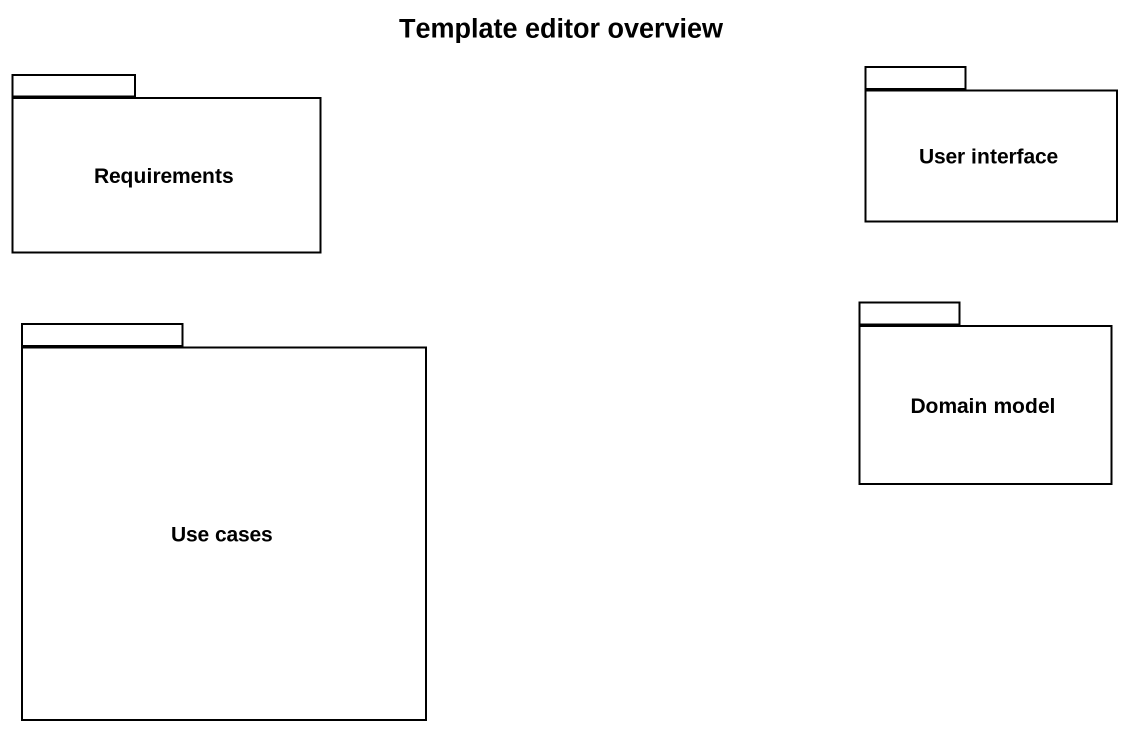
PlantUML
@startuml
title Template editor overview
package Requirements {
}
package "User interface" as User_interface {
}
package "Use cases" as Use_cases {
}
package "Domain model" as Domain_model {
}
@enduml
